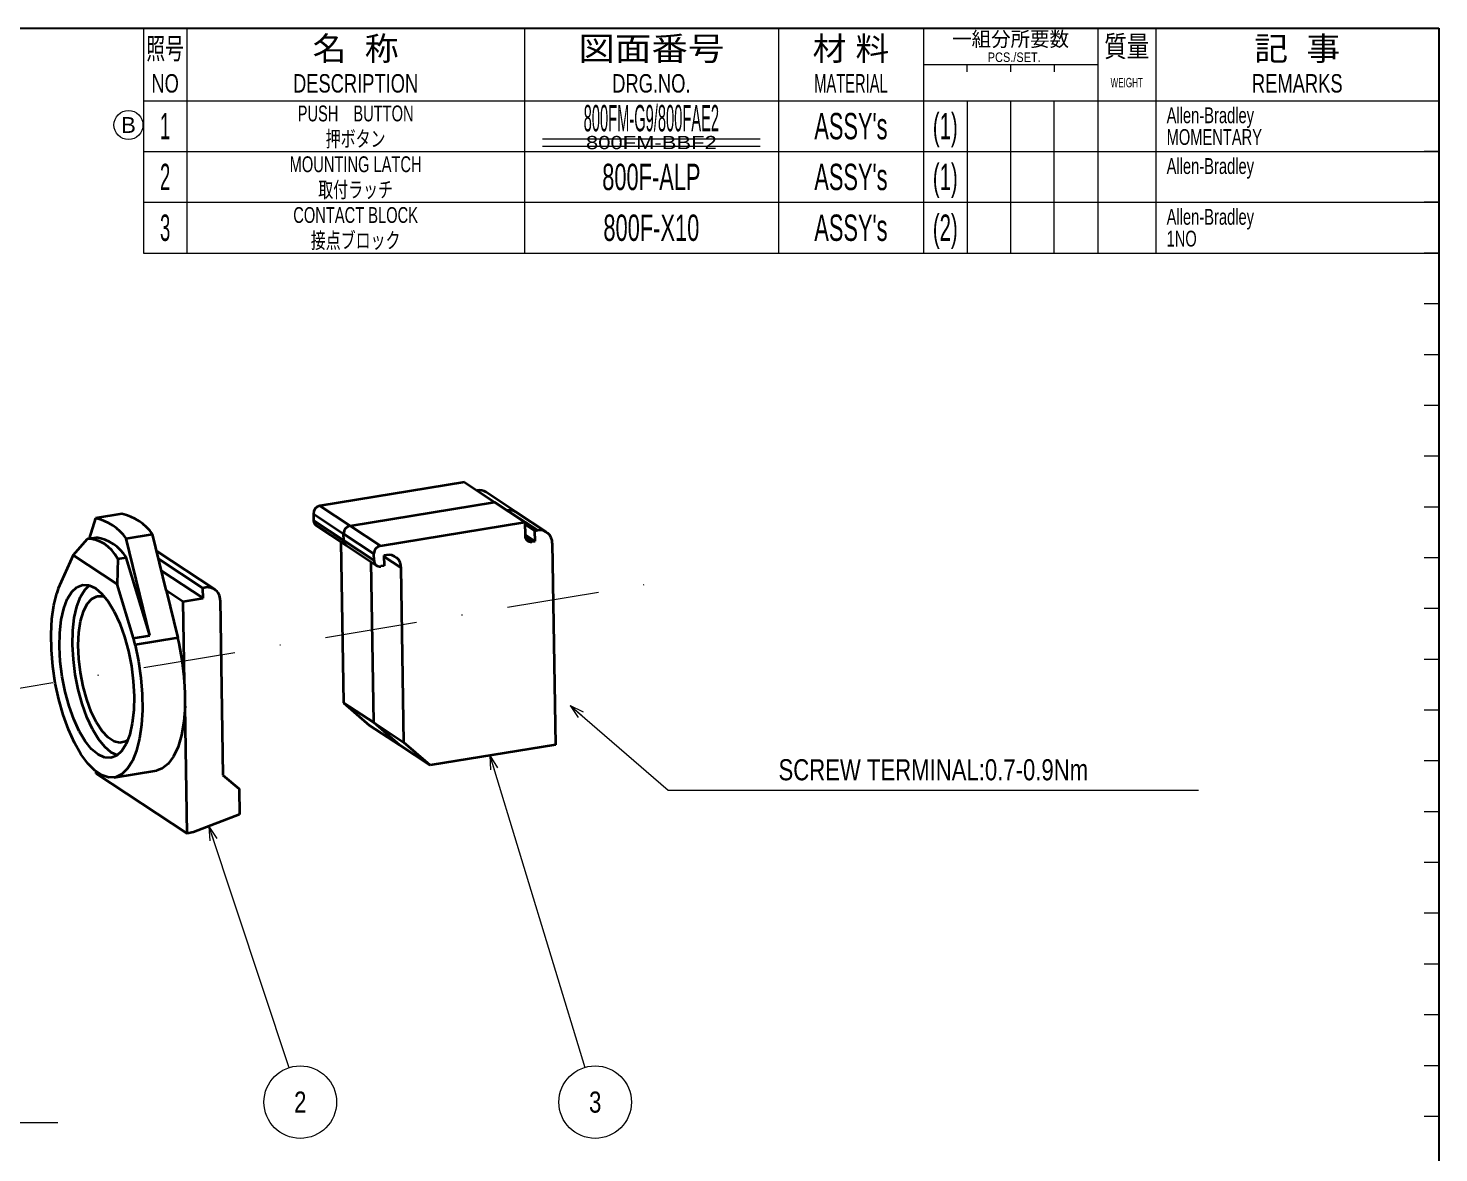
# Model space of a CAD drawing. Header units: millimetres. Extents: x 7 to 413, y 10 to 287.
# Drawn here: x 218.6 to 413, y 131.7 to 286.8 of the extents above; entities that cross this region are included whole.
import ezdxf
from ezdxf.enums import TextEntityAlignment as Align

# ---------------------------------------------------------------- set-up
doc = ezdxf.new("R2010")
doc.units = ezdxf.units.MM
doc.linetypes.add('DASHDOT', pattern=[25.3, 12.7, -6.3, 0, -6.3])
for name, color, linetype in [('GR01_01', 7, 'Continuous'), ('GR1_01', 7, 'Continuous'), ('図面枠D8M', 7, 'Continuous'), ('表題、部品表', 7, 'Continuous'), ('表題、部品表_01', 7, 'Continuous'), ('表題、部品表_02', 7, 'Continuous'), ('表題、部品表_03', 7, 'Continuous')]:
    doc.layers.add(name, color=color, linetype=linetype)
doc.styles.add('HG丸ｺﾞｼｯｸM-PRO', font='')
doc.styles.get('HG丸ｺﾞｼｯｸM-PRO').set_extended_font_data('HG丸ｺﾞｼｯｸM-PRO')

# ---------------------------------------------------------------- blocks, each defined once
blk = doc.blocks.new('BLKF023')
at = {"layer": '図面枠D8M', "color": 2, "linetype": 'Continuous', "lineweight": 25}
for p, q in [((33, 286.75), (413, 286.75)), ((413, 286.75), (413, 10.25))]:
    blk.add_line(p, q, dxfattribs=at)
at = {"layer": '図面枠D8M', "color": 4, "linetype": 'Continuous', "lineweight": 13}
for p, q in [((413, 269.75), (411, 269.75)), ((413, 262.75), (411, 262.75)), ((413, 255.75), (411, 255.75)), ((413, 248.75), (411, 248.75)), ((413, 241.75), (411, 241.75)), ((413, 234.75), (411, 234.75)), ((413, 227.75), (411, 227.75)), ((413, 220.75), (411, 220.75)), ((413, 213.75), (411, 213.75)), ((413, 206.75), (411, 206.75)), ((413, 199.75), (411, 199.75)), ((413, 192.75), (411, 192.75)), ((413, 185.75), (411, 185.75)), ((413, 178.75), (411, 178.75)), ((413, 171.75), (411, 171.75)), ((413, 164.75), (411, 164.75)), ((413, 157.75), (411, 157.75)), ((413, 150.75), (411, 150.75)), ((413, 143.75), (411, 143.75)), ((413, 136.75), (411, 136.75))]:
    blk.add_line(p, q, dxfattribs=at)
blk = doc.blocks.new('BLKF033')
at = {"layer": 'GR01_01', "color": 3, "linetype": 'Continuous', "lineweight": 35}
for p, q in [((222.16, 207.21), (222.57, 208.89)), ((221.9, 205.32), (222.16, 207.21)), ((221.79, 203.25), (221.9, 205.32)), ((221.83, 201.05), (221.79, 203.25)), ((222.02, 198.78), (221.83, 201.05)), ((233.35, 201.77), (233.82, 199.52)), ((222.36, 196.49), (222.02, 198.78)), ((233.82, 199.52), (234.16, 197.23)), ((222.85, 194.24), (222.36, 196.49)), ((234.16, 197.23), (234.34, 194.96)), ((234.34, 194.96), (234.37, 192.77)), ((223.46, 192.09), (222.85, 194.24)), ((234.37, 192.77), (234.24, 190.71)), ((224.18, 190.08), (223.46, 192.09)), ((234.24, 190.71), (233.97, 188.83)), ((225, 188.27), (224.18, 190.08)), ((233.97, 188.83), (233.55, 187.18)), ((225.89, 186.7), (225, 188.27)), ((226.84, 185.41), (225.89, 186.7)), ((233.55, 187.18), (233, 185.79)), ((227.81, 184.42), (226.84, 185.41)), ((232.33, 184.71), (231.55, 183.95)), ((233, 185.79), (232.33, 184.71)), ((228.8, 183.78), (227.81, 184.42)), ((229.76, 183.48), (228.8, 183.78)), ((230.69, 183.53), (229.76, 183.48)), ((231.55, 183.95), (230.69, 183.53))]:
    blk.add_line(p, q, dxfattribs=at)
blk = doc.blocks.new('BLKF034')
at = {"layer": 'GR01_01', "color": 3, "linetype": 'Continuous', "lineweight": 35}
for p, q in [((225.35, 209.72), (226.15, 210.03)), ((226.15, 210.03), (227, 209.97)), ((227, 209.97), (227.89, 209.56)), ((223.53, 206.76), (224.02, 208.06)), ((224.02, 208.06), (224.63, 209.06)), ((224.63, 209.06), (225.35, 209.72)), ((227.89, 209.56), (228.79, 208.8)), ((228.79, 208.8), (229.66, 207.71)), ((223.18, 205.2), (223.53, 206.76)), ((229.66, 207.71), (230.49, 206.33)), ((230.49, 206.33), (231.24, 204.7)), ((222.98, 203.42), (223.18, 205.2)), ((231.24, 204.7), (231.9, 202.87)), ((222.94, 201.49), (222.98, 203.42)), ((231.9, 202.87), (232.44, 200.89)), ((223.05, 199.44), (222.94, 201.49)), ((232.44, 200.89), (232.85, 198.83)), ((223.31, 197.36), (223.05, 199.44)), ((232.85, 198.83), (233.11, 196.74)), ((223.72, 195.3), (223.31, 197.36)), ((233.11, 196.74), (233.22, 194.7)), ((224.26, 193.32), (223.72, 195.3)), ((233.22, 194.7), (233.17, 192.76)), ((224.92, 191.49), (224.26, 193.32)), ((233.17, 192.76), (232.97, 190.98)), ((225.67, 189.86), (224.92, 191.49)), ((232.97, 190.98), (232.62, 189.42)), ((226.5, 188.48), (225.67, 189.86)), ((232.62, 189.42), (232.14, 188.12)), ((227.37, 187.39), (226.5, 188.48)), ((228.27, 186.63), (227.37, 187.39)), ((229.16, 186.21), (228.27, 186.63)), ((231.53, 187.13), (230.81, 186.47)), ((232.14, 188.12), (231.53, 187.13)), ((230.01, 186.16), (229.16, 186.21)), ((230.81, 186.47), (230.01, 186.16))]:
    blk.add_line(p, q, dxfattribs=at)
blk = doc.blocks.new('BLKF035')
at = {"layer": 'GR01_01', "color": 3, "linetype": 'Continuous', "lineweight": 35}
for p, q in [((240.24, 193.3), (240.08, 191.21)), ((240.08, 191.21), (239.75, 189.32)), ((239.75, 189.32), (239.28, 187.69)), ((239.28, 187.69), (238.67, 186.36)), ((237.1, 184.7), (236.35, 184.45)), ((237.93, 185.35), (237.1, 184.7)), ((238.67, 186.36), (237.93, 185.35))]:
    blk.add_line(p, q, dxfattribs=at)
blk = doc.blocks.new('BLKF036')
at = {"layer": 'GR01_01', "color": 3, "linetype": 'Continuous', "lineweight": 35}
for p, q in [((226.44, 209.35), (227.07, 209.96)), ((225.34, 207.06), (225.83, 208.36)), ((225.83, 208.36), (226.44, 209.35)), ((224.99, 205.5), (225.34, 207.06)), ((224.79, 203.72), (224.99, 205.5)), ((224.75, 201.78), (224.79, 203.72)), ((224.86, 199.74), (224.75, 201.78)), ((225.12, 197.65), (224.86, 199.74)), ((225.53, 195.59), (225.12, 197.65)), ((226.07, 193.62), (225.53, 195.59)), ((226.73, 191.78), (226.07, 193.62)), ((227.48, 190.15), (226.73, 191.78)), ((228.31, 188.77), (227.48, 190.15)), ((229.18, 187.68), (228.31, 188.77)), ((230.08, 186.92), (229.18, 187.68)), ((230.9, 186.53), (230.08, 186.92))]:
    blk.add_line(p, q, dxfattribs=at)
blk = doc.blocks.new('BLKF037')
at = {"layer": 'GR01_01', "color": 3, "linetype": 'Continuous', "lineweight": 35}
for p, q in [((226.77, 207.41), (227.4, 208.12)), ((227.4, 208.12), (228.12, 208.48)), ((228.12, 208.48), (228.91, 208.48)), ((228.91, 208.48), (229.13, 208.41)), ((225.86, 205.04), (226.25, 206.37)), ((226.25, 206.37), (226.77, 207.41)), ((225.62, 203.48), (225.86, 205.04)), ((225.53, 201.72), (225.62, 203.48)), ((225.6, 199.85), (225.53, 201.72)), ((225.82, 197.93), (225.6, 199.85)), ((226.19, 196.02), (225.82, 197.93)), ((226.7, 194.2), (226.19, 196.02)), ((227.32, 192.53), (226.7, 194.2)), ((228.03, 191.07), (227.32, 192.53)), ((228.81, 189.87), (228.03, 191.07)), ((229.63, 188.99), (228.81, 189.87)), ((230.46, 188.44), (229.63, 188.99)), ((232.36, 188.64), (232.03, 188.43)), ((231.27, 188.25), (230.46, 188.44)), ((232.03, 188.43), (231.27, 188.25))]:
    blk.add_line(p, q, dxfattribs=at)
blk = doc.blocks.new('BLKF045')
at = {"layer": '表題、部品表_01', "color": 4, "linetype": 'Continuous', "lineweight": 13}
for p, q in [((234.5, 286.75), (234.5, 276.75)), ((234.5, 286.75), (413, 286.75)), ((240.5, 286.75), (240.5, 276.75)), ((287, 286.75), (287, 276.75)), ((322, 286.75), (322, 276.75)), ((342, 286.75), (342, 276.75)), ((366, 286.75), (366, 276.75)), ((374, 286.75), (374, 276.75)), ((413, 286.75), (413, 276.75)), ((342, 281.75), (366, 281.75)), ((348, 280.75), (348, 281.75)), ((354, 281.75), (354, 280.75)), ((360, 281.75), (360, 280.75)), ((234.5, 276.75), (413, 276.75))]:
    blk.add_line(p, q, dxfattribs=at)
at = {"layer": '表題、部品表_01', "color": 3, "linetype": 'Continuous', "lineweight": 35, "style": 'HG丸ｺﾞｼｯｸM-PRO'}
for s, height, width, p in [('名  称', 3.273, 1.042426, (263.75, 283.95)), ('図面番号', 3.273, 1.127518, (304.5, 283.95)), ('材 料', 3.273, 1.042439, (332, 283.95)), ('一組分所要数', 2.036, 0.966638, (354, 285.25)), ('質量', 2.909, 0.781842, (370, 284.25)), ('記  事', 3.273, 1.042426, (393.5, 283.95)), ('照号', 2.909, 0.651535, (237.5, 283.95)), ('PCS./SET.', 1.309, 0.862935, (354.5, 282.75)), ('NO', 2.545, 0.740841, (237.5, 279.15)), ('DESCRIPTION', 2.5455, 0.741365, (263.75, 279.15)), ('DRG.NO.', 2.545, 0.741189, (304.5, 279.15)), ('MATERIAL', 2.545, 0.594756, (332, 279.15)), ('WEIGHT', 1.309, 0.635507, (370, 279.25)), ('REMARKS', 2.545, 0.742803, (393.5, 279.15))]:
    blk.add_text(s, height=height, dxfattribs=dict(at, width=width)).set_placement(p, align=Align.MIDDLE_CENTER)
blk = doc.blocks.new('BLKF044')
at = {"layer": '表題、部品表_01', "color": 3, "linetype": 'Continuous', "lineweight": 13}
blk.add_blockref('BLKF045', (0, 0), dxfattribs=at)
blk = doc.blocks.new('BLKF046')
at = {"layer": '表題、部品表_02', "color": 4, "linetype": 'Continuous', "lineweight": 13}
for p, q in [((234.5, 276.75), (234.5, 269.75)), ((234.5, 276.75), (413, 276.75)), ((240.5, 276.75), (240.5, 269.75)), ((287, 276.75), (287, 269.75)), ((322, 276.75), (322, 269.75)), ((342, 276.75), (342, 269.75)), ((348, 276.75), (348, 269.75)), ((354, 276.75), (354, 269.75)), ((360, 269.75), (360, 276.75)), ((366, 276.75), (366, 269.75)), ((374, 276.75), (374, 269.75)), ((413, 276.75), (413, 269.75)), ((234.5, 269.75), (413, 269.75))]:
    blk.add_line(p, q, dxfattribs=at)
blk = doc.blocks.new('BLKF048')
at = {"layer": '表題、部品表_02', "color": 4, "linetype": 'Continuous', "lineweight": 13}
for p, q in [((234.5, 262.75), (234.5, 255.75)), ((234.5, 262.75), (413, 262.75)), ((240.5, 262.75), (240.5, 255.75)), ((287, 262.75), (287, 255.75)), ((322, 262.75), (322, 255.75)), ((342, 262.75), (342, 255.75)), ((348, 262.75), (348, 255.75)), ((354, 262.75), (354, 255.75)), ((360, 255.75), (360, 262.75)), ((366, 262.75), (366, 255.75)), ((374, 262.75), (374, 255.75)), ((413, 262.75), (413, 255.75)), ((234.5, 255.75), (413, 255.75))]:
    blk.add_line(p, q, dxfattribs=at)
blk = doc.blocks.new('BLKF050')
at = {"layer": '表題、部品表_02', "color": 4, "linetype": 'Continuous', "lineweight": 13}
for p, q in [((234.5, 269.75), (234.5, 262.75)), ((234.5, 269.75), (413, 269.75)), ((240.5, 269.75), (240.5, 262.75)), ((287, 269.75), (287, 262.75)), ((322, 269.75), (322, 262.75)), ((342, 269.75), (342, 262.75)), ((348, 269.75), (348, 262.75)), ((354, 269.75), (354, 262.75)), ((360, 262.75), (360, 269.75)), ((366, 269.75), (366, 262.75)), ((374, 269.75), (374, 262.75)), ((413, 269.75), (413, 262.75)), ((234.5, 262.75), (413, 262.75))]:
    blk.add_line(p, q, dxfattribs=at)
blk = doc.blocks.new('FXTIP_ARROW_S')
at = {"color": 0, "linetype": 'Continuous', "lineweight": -2}
for q in [(-1, 0), (-0.966, 0.259), (-0.966, -0.259)]:
    blk.add_line((0, 0), q, dxfattribs=at)
blk = doc.blocks.new('BLKF054')
at = {"layer": 'GR1_01', "color": 4, "linetype": 'Continuous', "lineweight": 13}
blk.add_circle((232.45, 273.41), 2, dxfattribs=at)
at = {"layer": 'GR1_01', "color": 4, "linetype": 'Continuous', "lineweight": 13, "style": 'HG丸ｺﾞｼｯｸM-PRO', "width": 1.04272}
blk.add_text('B', height=2.18, dxfattribs=at).set_placement((232.45, 273.41), align=Align.MIDDLE_CENTER)

msp = doc.modelspace()

# ---------------------------------------------------------------- linework, layer by layer
at = {"layer": 'GR01_01', "color": 3, "linetype": 'Continuous', "lineweight": 35}
for p, q in [((278.74, 224.18), (258.83, 220.92)), ((278.74, 224.18), (282.9, 221.43)), ((280.47, 223.03), (280.48, 223.03)), ((280.48, 223.03), (284.65, 220.28)), ((285.89, 220.03), (281.72, 222.78)), ((231.52, 219.8), (227.9, 219.21)), ((257.94, 219.82), (262.1, 217.07)), ((257.94, 219.82), (257.95, 218.88)), ((258.83, 220.92), (262.99, 218.17)), ((262.99, 218.17), (282.9, 221.43)), ((282.9, 221.43), (287.07, 218.68)), ((284.64, 220.28), (284.65, 220.28)), ((284.65, 220.28), (288.81, 217.54)), ((290.06, 217.28), (285.89, 220.03)), ((227.9, 219.21), (227.04, 216.4)), ((257.95, 218.88), (262.12, 216.13)), ((258.31, 218.19), (262.47, 215.44)), ((262.99, 218.17), (267.16, 215.42)), ((267.16, 215.42), (287.07, 218.68)), ((287.07, 218.68), (287.1, 216.78)), ((287.07, 218.38), (288.45, 217.48)), ((224.81, 214.13), (226.82, 216.37)), ((226.82, 216.37), (227.99, 216.56)), ((232.15, 216.4), (235.77, 216.99)), ((235.39, 203.06), (232.15, 216.4)), ((237.64, 209.29), (235.77, 216.99)), ((261.72, 215.94), (262.08, 193.78)), ((262.12, 216.13), (262.1, 217.07)), ((262.1, 217.07), (266.27, 214.32)), ((262.12, 216.13), (266.29, 213.38)), ((287.1, 216.96), (288.47, 216.05)), ((287.13, 216.57), (288.02, 215.98)), ((288.02, 215.98), (288.47, 216.05)), ((288.45, 217.48), (288.81, 217.54)), ((288.47, 216.05), (288.45, 217.48)), ((290.84, 215.77), (291.29, 187.99)), ((224.81, 214.13), (222.77, 209.53)), ((230.89, 210.12), (224.81, 214.13)), ((230.99, 213.62), (232.15, 213.81)), ((235.39, 203.06), (232.15, 213.81)), ((244.3, 209.41), (236.34, 214.66)), ((262.47, 215.44), (266.64, 212.69)), ((266.29, 213.38), (266.27, 214.32)), ((268, 214.13), (267.64, 214.07)), ((267.64, 214.07), (267.66, 212.65)), ((270.02, 212.37), (267.64, 213.94)), ((230.99, 213.62), (230.89, 210.12)), ((236.6, 213.59), (242.7, 209.56)), ((242.72, 208.18), (237, 211.95)), ((266.25, 191.03), (265.89, 213.19)), ((267.66, 212.65), (267.21, 212.58)), ((270.41, 188.28), (270.02, 212.37)), ((233.13, 202.69), (230.89, 210.12)), ((222.77, 209.53), (222.57, 208.89)), ((237.64, 209.29), (239.24, 202.73)), ((237.64, 209.29), (240, 207.73)), ((240, 207.73), (242.72, 208.18)), ((242.72, 208.18), (242.7, 209.56)), ((240.19, 196.56), (240, 207.73)), ((245.08, 207.9), (245.47, 183.81)), ((233.13, 202.69), (235.39, 203.06)), ((233.35, 201.77), (233.13, 202.69)), ((239.24, 202.73), (233.35, 201.77)), ((240.52, 175.77), (240.24, 193.3)), ((262.08, 193.78), (266.25, 191.03)), ((262.08, 193.78), (265.67, 190.66)), ((265.67, 190.66), (269.84, 187.91)), ((269.84, 187.91), (266.25, 191.03)), ((266.25, 191.03), (270.41, 188.28)), ((269.84, 187.91), (274, 185.16)), ((274, 185.16), (270.41, 188.28)), ((291.29, 187.99), (274, 185.16)), ((228.02, 184.02), (228.02, 184.26)), ((228.02, 184.02), (240.52, 175.77)), ((230.47, 183.49), (236.35, 184.45)), ((245.47, 183.81), (247.68, 181.89)), ((247.68, 181.89), (247.74, 178.38)), ((247.74, 178.38), (241.43, 175.92)), ((241.43, 175.92), (240.52, 175.77))]:
    msp.add_line(p, q, dxfattribs=at)
at = {"layer": 'GR01_01', "color": 4, "linetype": 'DASHDOT', "lineweight": 13}
msp.add_line((59.15, 169.57), (306.11, 210.49), dxfattribs=at)
at = {"layer": 'GR01_01', "color": 3, "linetype": 'Continuous', "lineweight": 35}
for centre, radius, start, end in [((280.79, 221.33), 1.73, 57.079, 100.2113), ((230.04, 212.93), 7.03, 35.3419, 77.8208), ((259.04, 219.83), 1.11, 101.3363, 180.5519), ((284.95, 218.58), 1.73, 57.079, 100.2113), ((226.42, 212.34), 7.03, 35.3419, 77.8208), ((258.77, 218.86), 0.818, 179.1023, 235.4698), ((263.21, 217.09), 1.11, 101.3363, 180.5519), ((226.98, 210.5), 6.15, 32.6158, 80.5469), ((262.94, 216.12), 0.824, 179.32, 235.2521), ((262.94, 216.11), 0.818, 179.1023, 235.4698), ((287.89, 216.75), 0.786, 178.1394, 279.838), ((289.11, 215.83), 1.73, 358.1394, 99.838), ((267.38, 214.34), 1.11, 101.3363, 180.5519), ((268.29, 212.43), 1.73, 358.1394, 99.838), ((267.07, 213.35), 0.786, 178.1394, 279.838), ((243.34, 207.95), 1.74, 358.4037, 111.7245), ((203.6, 194.09), 36.67, 3.856, 13.6293), ((208.71, 194.42), 31.55, 357.9712, 3.8908)]:
    msp.add_arc(centre, radius, start, end, dxfattribs=at)
msp.add_ellipse((222.34, 197.15), major_axis=(5.7, 19.04), ratio=0.453306, start_param=5.876538, end_param=6.418672, dxfattribs=at)
at = {"layer": 'GR1_01', "color": 4, "linetype": 'Continuous', "lineweight": 13}
for p, q in [((289.5, 271.49), (319.5, 271.49)), ((289.5, 270.49), (319.5, 270.49))]:
    msp.add_line(p, q, dxfattribs=at)
at = {"layer": '表題、部品表', "color": 4, "linetype": 'Continuous', "lineweight": 13}
for p, q in [((293.31, 193.41), (306.83, 181.71)), ((282.26, 186.51), (295.31, 143.52)), ((306.83, 181.71), (379.87, 181.71)), ((243.53, 176.74), (254.54, 143.48)), ((188.15, 135.94), (222.71, 135.94))]:
    msp.add_line(p, q, dxfattribs=at)
for centre in [(256.12, 138.73), (296.76, 138.73)]:
    msp.add_circle(centre, 5, dxfattribs=at)

# ---------------------------------------------------------------- block references
at = {"layer": 'GR01_01', "color": 3, "linetype": 'Continuous', "lineweight": 35}
for name in ['BLKF034', 'BLKF036', 'BLKF033', 'BLKF037', 'BLKF035']:
    msp.add_blockref(name, (0, 0), dxfattribs=at)
at = {"layer": 'GR1_01', "color": 4, "linetype": 'Continuous', "lineweight": 13}
msp.add_blockref('BLKF054', (0, 0), dxfattribs=at)
at = {"layer": '図面枠D8M', "color": 4, "linetype": 'Continuous', "lineweight": 13}
msp.add_blockref('BLKF023', (0, 0), dxfattribs=at)
at = {"layer": '表題、部品表', "color": 4, "linetype": 'Continuous', "lineweight": 13, "xscale": 2, "yscale": 2}
for p, rotation in [((293.31, 193.41), 139.1122288447188), ((282.26, 186.51), 106.8849765755426), ((243.53, 176.74), 108.329040980331)]:
    msp.add_blockref('FXTIP_ARROW_S', p, dxfattribs=dict(at, rotation=rotation))
at = {"layer": '表題、部品表_01', "color": 3, "linetype": 'Continuous', "lineweight": 13}
msp.add_blockref('BLKF044', (0, 0), dxfattribs=at)
at = {"layer": '表題、部品表_02', "color": 4, "linetype": 'Continuous', "lineweight": 13}
for name in ['BLKF046', 'BLKF050', 'BLKF048']:
    msp.add_blockref(name, (0, 0), dxfattribs=at)

# ---------------------------------------------------------------- texts
at = {"layer": 'GR1_01', "color": 3, "linetype": 'Continuous', "lineweight": 35, "style": 'HG丸ｺﾞｼｯｸM-PRO', "width": 1.246216}
msp.add_text('800FM-BBF2', height=1.818, dxfattribs=at).set_placement((304.5, 270.99), align=Align.MIDDLE_CENTER)
at = {"layer": '表題、部品表', "color": 3, "linetype": 'Continuous', "lineweight": 35, "style": 'HG丸ｺﾞｼｯｸM-PRO', "width": 0.783192}
msp.add_text('SCREW TERMINAL:0.7-0.9Nm', height=2.9091, dxfattribs=at).set_placement((343.35, 182.21), align=Align.BOTTOM_CENTER)
at = {"layer": '表題、部品表', "color": 3, "linetype": 'Continuous', "lineweight": 35, "style": 'HG丸ｺﾞｼｯｸM-PRO', "width": 0.784542}
for s, p in [('2', (256.12, 138.73)), ('3', (296.76, 138.73))]:
    msp.add_text(s, height=2.91, rotation=0, dxfattribs=at).set_placement(p, align=Align.MIDDLE_CENTER)
at = {"layer": '表題、部品表_03', "color": 3, "linetype": 'Continuous', "lineweight": 35, "style": 'HG丸ｺﾞｼｯｸM-PRO'}
for s, height, width, p in [('PUSH\u3000BUTTON', 2.1818, 0.692411, (263.75, 275)), ('800FM-G9/800FAE2', 3.6364, 0.415879, (304.5, 274.35)), ('1', 3.64, 0.521199, (237.5, 273.25)), ("ASSY's", 3.636, 0.617769, (332, 273.25)), ('(1)', 3.636, 0.576968, (345, 273.25)), ('押ボタン', 2.182, 0.692256, (263.75, 271.5)), ('MOUNTING LATCH', 2.1818, 0.692549, (263.75, 268)), ('(1)', 3.636, 0.576968, (345, 266.25)), ('2', 3.64, 0.521199, (237.5, 266.25)), ('800F-ALP', 3.636, 0.618503, (304.5, 266.25)), ("ASSY's", 3.636, 0.617769, (332, 266.25)), ('取付ラッチ', 2.182, 0.692256, (263.75, 264.5)), ('3', 3.64, 0.521199, (237.5, 259.25)), ('CONTACT BLOCK', 2.1818, 0.693072, (263.75, 261)), ('800F-X10', 3.636, 0.619127, (304.5, 259.25)), ("ASSY's", 3.636, 0.617769, (332, 259.25)), ('(2)', 3.636, 0.576968, (345, 259.25)), ('接点ブロック', 2.182, 0.692256, (263.75, 257.5))]:
    msp.add_text(s, height=height, dxfattribs=dict(at, width=width)).set_placement(p, align=Align.MIDDLE_CENTER)
for s, height, width, p in [('Allen-Bradley', 2.1818, 0.693974, (375.5, 274.75)), ('MOMENTARY', 2.182, 0.692807, (375.5, 271.75)), ('Allen-Bradley', 2.1818, 0.693974, (375.5, 267.75)), ('Allen-Bradley', 2.1818, 0.693974, (375.5, 260.75)), ('1NO', 2.182, 0.691396, (375.5, 257.75))]:
    msp.add_text(s, height=height, dxfattribs=dict(at, width=width)).set_placement(p, align=Align.MIDDLE_LEFT)

doc.saveas('drawing.dxf')
